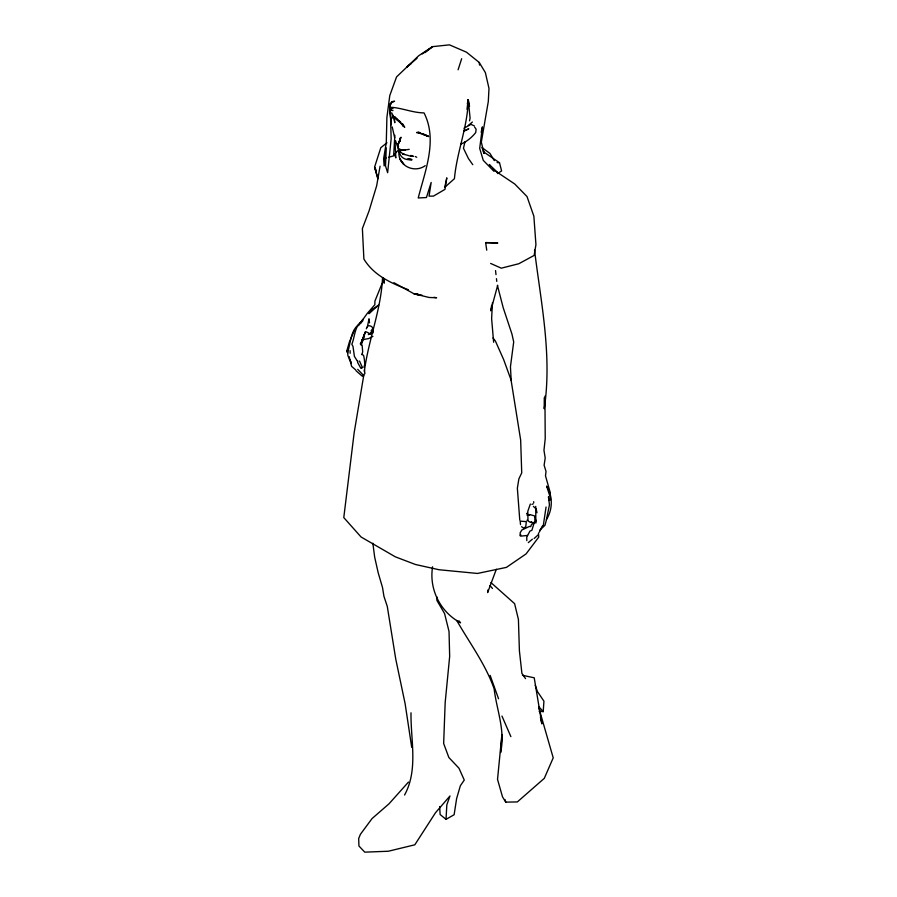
<?xml version="1.0" encoding="UTF-8"?>
<svg xmlns="http://www.w3.org/2000/svg" width="897" height="897" viewBox="0 0 897 897"><rect width="100%" height="100%" fill="white"/><g stroke="black" fill="none" stroke-linecap="round" stroke-linejoin="round"><path stroke-width="1.35" d="M544.277 397.663L544.221 408.74C552.294 355.56 540.936 302.704 534.534 250.072M527.963 520.047L527.806 511.268L530.351 504.013M390.688 107.517L390.599 110.028L392.976 110.611M546.06 507.007L543.302 525.541M492.442 302.704L491.623 318.603L493.63 342.262M436.772 596.718L436.917 600.429L444.587 613.593L449.038 631.522L449.666 656.447L445.17 702.609L443.656 743.501L448.848 757.494L458.961 768.202L464.276 780.065L460.352 785.761L456.629 798.532L454.129 814.723L446.022 819.353L446.829 804.844L449.98 795.953L435.471 812.772L414.806 844.817L388.289 851.242L364.754 852.15L358.935 845.994L358.688 838.504L360.415 834.3L372.064 818.557L389.018 803.813L408.46 782.072M539.131 711.332L543.212 711.624L543.93 701.162L537.46 691.587L535.24 685.319M469.557 106.283L468.245 99.69C467.763 126.656 456.808 151.941 454.431 178.682L444.733 187.35L446.807 177.853L444.968 189.368L433.453 196.118L429.046 196.14L431.177 182.45L426.434 197.542L418.226 197.968C425.178 170.755 437.792 140.067 424.046 112.899C412.923 112.809 402.439 108.1 391.63 107.315L390.173 110.824L391.17 124.84L389.758 108.167L390.688 103.133L394.557 101.204L391.597 101.731L391.17 103.996M487.845 590.035L487.632 592.603L496.321 569.281M500.941 748.423L500.604 752.516C505.504 730.461 496.703 710.233 494.112 688.739C485.423 664.004 469.591 643.003 456.708 620.432M501.165 745.687L501.827 737.491M501.894 734.52L497.532 779.403L502.511 796.861L505.74 802.131L517.345 801.929L544.3 778.338L553.214 757.853L538.693 707.374M394.848 135.245L393.648 155.854L388.636 157.267M399.95 149.754L399.647 152.737C400.533 158.152 406.565 160.619 411.488 159.341L407.26 159.24L412.026 159.801L408.808 159.229M550.455 499.876L550.22 492.543L545.499 475.836L546.026 471.441L544.12 465.251L545.197 457.986L543.963 450.283L545.219 438.734L544.928 396.115M382.548 277.622C381.124 309.835 368.42 339.851 364.328 371.504M466.978 109.322L468.245 99.69L470.095 118.169L469.535 120.826M534.601 517.984L534.847 516.145M362.724 367.411L361.469 368.286M363.935 374.273L354.147 432.836L343.786 517.591L361.076 537L395.342 556.835L415.446 564.493L439.037 569.741L477.473 573.452L506.424 567.375L526.091 553.898L538.727 537.146L538.503 533.076M399.714 141.367L399.972 139.64L399.367 142.04L400.208 137.914L400.32 139.809L398.021 144.753L398.313 148.24M491.601 305.44L490.771 310.822L497.667 285.336M390.184 103.514L391.148 138.945L387.639 172.717L385.531 165.979L386.271 147.848L384.14 165.923L383.624 158.679L386.282 142.645L386.899 117.485L389.78 95.564L396.552 76.918L418.72 55.726L432.567 46.644L449.453 44.85L466.429 52.161L479.222 62.442L485.378 72.623L488.988 88.433L488.304 101.507L481.319 142.141L484.032 153.465L483.169 151.279M380.07 166.203L376.673 185.735L369.037 210.986L362.377 228.578L363.89 259.042C373.757 275.413 391.339 283.306 408.427 289.753M367.288 327.371L369.003 318.783L369.508 322.853M458.087 69.775L461.675 58.686M467.337 103.749L468.245 99.69M464.938 141.838L463.469 148.285L468.425 158.522L472.764 164.678M481.162 132.319L482.429 126.869L479.693 148.375L483.259 160.361L493.989 171.327M347.767 351.938C350.783 342.564 350.559 330.253 359.282 324.097M525.709 527.077L526.326 521.628L520.193 521.135L520.529 524.644M363.991 367.108L364.787 364.16L364.339 359.383L363.722 355.817L362.153 354.001L361.996 354.719L362.68 351.736L362.164 345.536L360.549 343.248L360.426 344.213L364.989 333.123M361.155 345.267L364.485 335.882M392.426 118.09L393.267 115.545M362.186 340.838L365.27 331.935L361.603 342.441M382.122 283.385L374.912 301.112L374.856 304.711L367.243 313.423L358.52 325.622M404.569 795.011C418.394 769.873 410.579 739.924 411.005 712.79M534.141 538.503L538.245 534.78M354.494 330.029L349.303 342.239L346.791 350.996L347.778 352.936M539.276 532.224L541.194 528.255M546.441 519.61C552.81 509.451 552.922 496.321 546.632 486.084L549.76 495.884M366.301 328.807L368.017 325.533L370.82 326.082L373.13 327.91L371.044 331.015M360.134 323.604L363.05 319.298L360.033 323.133M520.91 534.904L520.069 535.711L520.226 532.672L521.819 530.037L529.297 526.483L530.789 526.617L531.215 525.003L536.249 520.238M541.452 527.346L542.64 525.788M360.448 323.481L362.792 320.745C354.438 325.443 355.033 336.51 351.848 344.269L352.97 346.332L354.416 356.378L357.768 361.805M525.519 527.044L523.478 528.03L521.538 526.718M398.873 149.485L394.467 154.239L395.846 157.883L395.028 141.748M373.32 331.184L371.179 333.46L369.418 334.032L373.32 331.184L369.418 334.032M528.322 542.618L532.37 539.198M539.691 530.329L544.972 525.272L546.172 520.821L549.446 505.011L548.515 496.703L548.796 500.448M417.049 58.26L406.767 67.107L411.073 63.698M468.268 125.49L472.394 122.026M386.955 142.769L380.821 147.68L374.587 167.089L377.727 178.548M535.857 521.751L534.096 523.164L531.854 530.385L529.97 531.046L526.774 537.112L526.797 540.644M425.043 52.609L432.567 46.644L422.296 53.921M464.041 128.193L471.003 124.358L474.345 125.928M497.431 173.558L501.602 170.957L499.517 162.749L484.369 152.4L481.88 147.568M372.917 336.375L368.712 338.561L361.839 339.84M463.85 131.074L468.783 128.843L463.872 131.074M460.565 144.182C466.563 141.883 471.777 137.533 475.724 132.554L476.105 129.235L474.625 127.116M348.541 350.301L346.791 350.996L347.801 352.095L347.094 351.983M368.331 334.603L373.107 332.832M425.256 165.676C413.786 173.872 396.967 165.239 399.019 150.741L399.535 152.524L395.51 140.594M383.624 158.679L386.136 157.973M416.578 132.655L420.424 132.935L418.282 132.117M527.358 515.069L529.869 514.643L534.04 515.73M369.015 333.179L365.696 331.632M520.798 536.126L527.537 535.442M485.939 242.538L497.813 242.975L485.647 242.728L486.735 250.185M497.084 162.57L499.517 162.749M410.961 156.123L413.382 156.313L410.837 155.416M533.166 503.879L531.91 504.394M522.458 675.295L534.22 677.807L541.866 723.89L540.42 717.174M410.86 156.246L402.854 153.97L400.017 151.335M531.45 522.278L532.201 522.402L530.744 522.054L533.726 523.545M400.219 149.911L402.731 150.348L409.223 149.339M422.005 295.203L414.022 293.801L393.929 282.712M433.969 297.299L436.626 297.77L429.147 297.479L414.022 293.801L420.312 295.371L416.746 293.689M403.089 149.81L405.287 150.371L402.753 149.709M404.693 154.463L402.854 153.97L403.919 154.508M415.221 156.526L416.746 157.255M418.641 132.375L420.424 132.935M428.261 136.131L423.519 134.27L428.643 136.557L417.049 132.251M421.579 133.418L426.142 135.369M490.625 263.426L501.266 268.181L518.802 263.74L534.13 255.421L535.935 244.679L533.861 216.188L527.01 196.544L514.732 183.986L492.688 169.23M395.084 117.406L394.119 116.902L395.431 117.731L394.803 116.789M390.599 107.371L392.976 108.716M526.965 520.226L530.161 522.278M490.962 582.602L514.598 603.647L518.41 619.401L519.408 650.874L521.908 673.389L525.552 678.648M482.474 147.938L489.964 153.443L494.303 160.63M401.845 123.674L403.145 124.661M446.022 819.353L440.124 814.51L439.653 806.538M356.154 370.865L362.052 376.034M399.243 120.916L400.724 122.261L399.232 120.916M357.735 369.329L363.139 374.98M533.401 506.39L535.475 508.364M498.586 173.469L489.325 164.532L490.67 166.831M400.174 122.16L395.925 117.967L404.738 127.374L403.269 124.874M362.758 375.877L363.42 376.28L363.722 374.946M538.783 706.657L543.212 711.624M349.225 356.67L350.065 360.258M490.009 585.562L492.475 588.488M458.849 620.769L460.553 622.821C440.483 612.191 428.878 589.486 432.578 566.803M397.92 145.919L398.571 146.716M493.014 337.967L495.436 341.095L503.643 359.562L511.368 380.788M349.774 359.921L351.411 362.343M527.032 513.488L528.12 515.327L527.066 513.275M360.829 368.219L357.578 362.422M359.529 361.065L362.242 367.221M355.773 369.979L351.59 366.346L350.671 362.579M376.426 170.811L374.587 167.089L378.074 178.682M364.429 369.811L364.9 373.735M392.482 114.906C394.624 119.951 401.037 121.487 403.403 126.41L402.988 124.291M510.875 736.639L501.961 716.064M391.742 112.854L392.942 115.679M351.052 363.577L347.868 355.515L347.711 353.037M490.132 675.374L498.553 698.763M504.989 799.519L505.74 802.131M497.42 285.392L503.206 307.738L511.94 334.02L513.701 341.936L510.438 366.795L511.223 381.034L520.652 440.035L521.729 472.898L518.881 478.852L517.356 488.203L519.778 520.137M535.857 523.086L535.722 506.401M392.224 126.926L394.68 137.813M382.985 277.823L384.196 283.183L383.95 279.225M536.148 508.767L536.967 512.77M534.758 519.15L535.195 521.359M411.712 747.336L405.13 703.741L395.745 659.06L387.291 606.462L383.938 596.314L382.514 587.524L378.209 572.858L374.666 557.127L372.86 543.234M357.567 360.549L357.668 361.3M479.222 62.442L479.547 65.111M495.525 270.58L495.996 274.628M496.456 278.675L496.77 281.378M533.67 501.692L533.749 502.825M350.099 350.66L350.133 353.317M398.313 143.397L398.021 144.753L401.004 137.23L398.313 143.397M372.659 309.196L368.925 313.703L378.702 305.036L372.659 309.196M529.017 514.755L527.077 515.113L529.869 514.643L529.017 514.755M402.731 150.348L399.389 149.205L402.731 150.348M395.375 117.989L393.402 116.789L395.375 117.989M403.751 164.286L400.084 159.24L403.751 164.286M394.758 122.586L394.164 118.449L394.758 122.586"/></g></svg>
